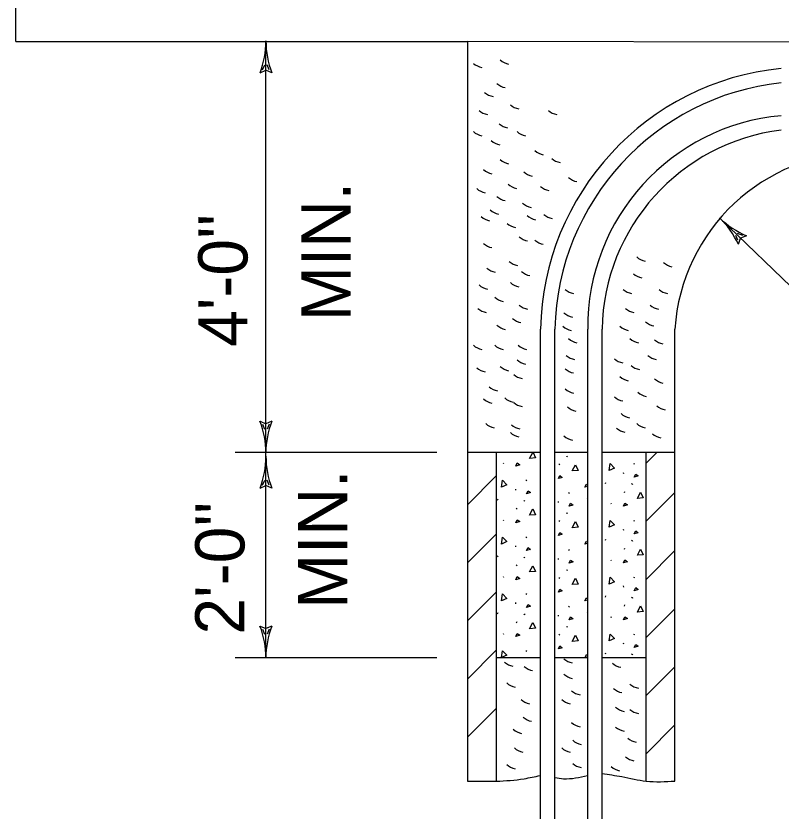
# Model space of a CAD drawing. Extents: x 1000 to 1157, y 1000 to 1095.
# Drawn here: x 1021.469 to 1023.333, y 1015.294 to 1017.229 of the extents above; entities that cross this region are included whole.
import ezdxf

# ---------------------------------------------------------------- set-up
doc = ezdxf.new("R2010")
doc.units = 0
for name, color, linetype in [('Level 1', 7, 'Continuous'), ('Level 16', 7, 'Continuous'), ('Level 63', 7, 'Continuous')]:
    doc.layers.add(name, color=color, linetype=linetype)

msp = doc.modelspace()

# ---------------------------------------------------------------- linework, layer by layer
at = {"layer": 'Level 1'}
for p, q in [((1021.4692, 1017.167), (1021.4692, 1017.5898)), ((1021.4692, 1017.167), (1022.5692, 1017.167)), ((1022.0781, 1015.667), (1022.0781, 1017.167)), ((1029.4024, 1017.1562), (1022.5692, 1017.167)), ((1022.5692, 1017.167), (1022.5692, 1015.367)), ((1023.4488, 1016.4817), (1023.184, 1016.7367)), ((1022.7467, 1010.942), (1022.7467, 1016.467)), ((1022.7817, 1010.942), (1022.7817, 1016.467)), ((1022.8617, 1010.942), (1022.8617, 1016.467)), ((1022.8967, 1010.942), (1022.8967, 1016.467)), ((1023.0742, 1015.367), (1023.0742, 1016.467)), ((1022.4942, 1016.167), (1022.0031, 1016.167)), ((1022.7467, 1016.167), (1022.5692, 1016.167)), ((1022.6392, 1016.167), (1022.6392, 1015.367)), ((1022.8617, 1016.167), (1022.7817, 1016.167)), ((1023.0742, 1016.167), (1022.8967, 1016.167)), ((1023.0042, 1015.367), (1023.0042, 1016.167)), ((1022.4942, 1015.667), (1022.0031, 1015.667)), ((1022.7467, 1015.6672), (1022.6392, 1015.6672)), ((1022.8617, 1015.6672), (1022.7817, 1015.6672)), ((1023.0042, 1015.6672), (1022.8967, 1015.6672))]:
    msp.add_line(p, q, dxfattribs=at)
for points in [[(1023.0042, 1016.141), (1023.0302, 1016.167)], [(1022.5692, 1016.0397), (1022.6392, 1016.1097)], [(1023.0042, 1015.9996), (1023.0742, 1016.0696)], [(1022.5692, 1015.8982), (1022.6392, 1015.9683)], [(1023.0042, 1015.8581), (1023.0742, 1015.9281)], [(1022.5692, 1015.7568), (1022.6392, 1015.8268)], [(1023.0042, 1015.7167), (1023.0742, 1015.7867)], [(1022.5692, 1015.6153), (1022.6392, 1015.6854)], [(1023.0042, 1015.5752), (1023.0742, 1015.6452)], [(1022.5692, 1015.4739), (1022.6392, 1015.5439)], [(1023.0042, 1015.4338), (1023.0742, 1015.5038)]]:
    msp.add_lwpolyline(points, dxfattribs=at)
for centre, radius, start, end in [((1022.6124, 1017.1461), 0.0432, 228.1178, 258.7146), ((1022.6777, 1017.1543), 0.0432, 228.1178, 258.7146), ((1023.3976, 1016.4537), 0.651, 95.7114, 178.824), ((1022.6695, 1017.0971), 0.0432, 228.1178, 258.7146), ((1023.399, 1016.4526), 0.6175, 96.1535, 178.6575), ((1022.6396, 1017.0753), 0.0432, 228.1178, 258.7146), ((1022.626, 1017.0317), 0.0432, 228.1178, 258.7146), ((1022.7022, 1017.0454), 0.0432, 228.1178, 258.7146), ((1022.7948, 1017.0317), 0.0432, 228.1178, 258.7146), ((1023.3795, 1016.4708), 0.5178, 95.1708, 180.4161), ((1022.675, 1016.9991), 0.0432, 228.1178, 258.7146), ((1022.6124, 1016.98), 0.0432, 228.1178, 258.7146), ((1022.7186, 1016.98), 0.0432, 228.1178, 258.7146), ((1023.3941, 1016.4577), 0.4975, 97.0807, 178.9302), ((1022.6559, 1016.9582), 0.0432, 228.1178, 258.7146), ((1022.7621, 1016.9337), 0.0432, 228.1178, 258.7146), ((1022.6777, 1016.9119), 0.0432, 228.1178, 258.7146), ((1022.803, 1016.9147), 0.0432, 228.1178, 258.7146), ((1023.5318, 1016.438), 0.4585, 89.8732, 176.3646), ((1022.6369, 1016.8874), 0.0432, 228.1178, 258.7146), ((1022.7349, 1016.882), 0.0432, 228.1178, 258.7146), ((1022.8438, 1016.8684), 0.0432, 228.1178, 258.7146), ((1022.6205, 1016.8411), 0.0432, 228.1178, 258.7146), ((1022.6968, 1016.852), 0.0432, 228.1178, 258.7146), ((1022.7757, 1016.8466), 0.0432, 228.1178, 258.7146), ((1022.6695, 1016.8221), 0.0432, 228.1178, 258.7146), ((1022.7322, 1016.8057), 0.0432, 228.1178, 258.7146), ((1022.6532, 1016.7894), 0.0432, 228.1178, 258.7146), ((1022.7431, 1016.7758), 0.0432, 228.1178, 258.7146), ((1022.7839, 1016.7785), 0.0432, 228.1178, 258.7146), ((1022.6314, 1016.7731), 0.0432, 228.1178, 258.7146), ((1022.6941, 1016.7567), 0.0432, 228.1178, 258.7146), ((1022.724, 1016.724), 0.0432, 228.1178, 258.7146), ((1022.6369, 1016.7077), 0.0432, 228.1178, 258.7146), ((1022.7621, 1016.7159), 0.0432, 228.1178, 258.7146), ((1022.6995, 1016.6641), 0.0432, 228.1178, 258.7146), ((1023.0099, 1016.675), 0.0432, 228.1178, 258.7146), ((1023.0753, 1016.6614), 0.0432, 228.1178, 258.7146), ((1022.645, 1016.6478), 0.0432, 228.1178, 258.7146), ((1022.7295, 1016.6396), 0.0432, 228.1178, 258.7146), ((1023.0018, 1016.6342), 0.0432, 228.1178, 258.7146), ((1022.626, 1016.6069), 0.0432, 228.1178, 258.7146), ((1022.7022, 1016.6124), 0.0432, 228.1178, 258.7146), ((1022.8357, 1016.596), 0.0432, 228.1178, 258.7146), ((1022.9773, 1016.596), 0.0432, 228.1178, 258.7146), ((1023.0644, 1016.596), 0.0432, 228.1178, 258.7146), ((1022.6641, 1016.577), 0.0432, 228.1178, 258.7146), ((1022.6233, 1016.5498), 0.0432, 228.1178, 258.7146), ((1022.724, 1016.5579), 0.0432, 228.1178, 258.7146), ((1022.9827, 1016.5498), 0.0432, 228.1178, 258.7146), ((1023.0426, 1016.5579), 0.0432, 228.1178, 258.7146), ((1022.7077, 1016.5252), 0.0432, 228.1178, 258.7146), ((1022.8329, 1016.5389), 0.0432, 228.1178, 258.7146), ((1022.6695, 1016.5089), 0.0432, 228.1178, 258.7146), ((1022.8302, 1016.5062), 0.0432, 228.1178, 258.7146), ((1022.9691, 1016.5062), 0.0432, 228.1178, 258.7146), ((1023.0317, 1016.5171), 0.0432, 228.1178, 258.7146), ((1022.8438, 1016.4762), 0.0432, 228.1178, 258.7146), ((1022.9936, 1016.4762), 0.0432, 228.1178, 258.7146), ((1023.0535, 1016.4735), 0.0432, 228.1178, 258.7146), ((1022.6124, 1016.4599), 0.0432, 228.1178, 258.7146), ((1022.6641, 1016.4599), 0.0432, 228.1178, 258.7146), ((1022.7213, 1016.4599), 0.0432, 228.1178, 258.7146), ((1022.8384, 1016.4354), 0.0432, 228.1178, 258.7146), ((1022.9555, 1016.4272), 0.0432, 228.1178, 258.7146), ((1023.0372, 1016.4354), 0.0432, 228.1178, 258.7146), ((1022.6777, 1016.4082), 0.0432, 228.1178, 258.7146), ((1022.7186, 1016.4245), 0.0432, 228.1178, 258.7146), ((1022.9963, 1016.4109), 0.0432, 228.1178, 258.7146), ((1022.6205, 1016.4054), 0.0432, 228.1178, 258.7146), ((1022.7104, 1016.3891), 0.0432, 228.1178, 258.7146), ((1022.8357, 1016.4027), 0.0432, 228.1178, 258.7146), ((1022.9691, 1016.3836), 0.0432, 228.1178, 258.7146), ((1023.0535, 1016.3782), 0.0432, 228.1178, 258.7146), ((1022.6505, 1016.3591), 0.0432, 228.1178, 258.7146), ((1022.8357, 1016.3537), 0.0432, 228.1178, 258.7146), ((1022.6886, 1016.3319), 0.0432, 228.1178, 258.7146), ((1022.9555, 1016.3346), 0.0432, 228.1178, 258.7146), ((1023.0127, 1016.3455), 0.0432, 228.1178, 258.7146), ((1022.6369, 1016.3292), 0.0432, 228.1178, 258.7146), ((1022.7104, 1016.321), 0.0432, 228.1178, 258.7146), ((1023.0589, 1016.3128), 0.0432, 228.1178, 258.7146), ((1022.8411, 1016.3101), 0.0432, 228.1178, 258.7146), ((1022.9718, 1016.2938), 0.0432, 228.1178, 258.7146), ((1022.6423, 1016.2693), 0.0432, 228.1178, 258.7146), ((1022.7049, 1016.2666), 0.0432, 228.1178, 258.7146), ((1022.9609, 1016.2584), 0.0432, 228.1178, 258.7146), ((1023.0099, 1016.2693), 0.0432, 228.1178, 258.7146), ((1022.7022, 1016.2475), 0.0432, 228.1178, 258.7146), ((1022.8329, 1016.2393), 0.0432, 228.1178, 258.7146), ((1023.0481, 1016.2448), 0.0432, 228.1178, 258.7146), ((1022.8327, 1015.6971), 0.0432, 228.1178, 258.7146), ((1022.688, 1015.689), 0.0432, 228.1178, 258.7146), ((1022.7362, 1015.6783), 0.0432, 228.1178, 258.7146), ((1022.9507, 1015.6864), 0.0432, 228.1178, 258.7146), ((1022.8327, 1015.6595), 0.0432, 228.1178, 258.7146), ((1022.6933, 1015.6381), 0.0432, 228.1178, 258.7146), ((1022.9936, 1015.6354), 0.0432, 228.1178, 258.7146), ((1022.8515, 1015.6193), 0.0432, 228.1178, 258.7146), ((1022.9534, 1015.6247), 0.0432, 228.1178, 258.7146), ((1022.7282, 1015.5979), 0.0432, 228.1178, 258.7146), ((1022.8274, 1015.5979), 0.0432, 228.1178, 258.7146), ((1022.9587, 1015.5791), 0.0432, 228.1178, 258.7146), ((1022.9936, 1015.5738), 0.0432, 228.1178, 258.7146), ((1022.7335, 1015.555), 0.0432, 228.1178, 258.7146), ((1022.8515, 1015.5416), 0.0432, 228.1178, 258.7146), ((1022.7094, 1015.5255), 0.0432, 228.1178, 258.7146), ((1022.9587, 1015.5309), 0.0432, 228.1178, 258.7146), ((1022.8542, 1015.4987), 0.0432, 228.1178, 258.7146), ((1022.9882, 1015.5041), 0.0432, 228.1178, 258.7146), ((1022.7121, 1015.4799), 0.0432, 228.1178, 258.7146), ((1022.8274, 1015.4799), 0.0432, 228.1178, 258.7146), ((1022.6933, 1015.4397), 0.0432, 228.1178, 258.7146), ((1022.8542, 1015.4424), 0.0432, 228.1178, 258.7146), ((1022.9829, 1015.4585), 0.0432, 228.1178, 258.7146), ((1022.948, 1015.4344), 0.0432, 228.1178, 258.7146)]:
    msp.add_arc(centre, radius, start, end, dxfattribs=at)
for points in [[(1022.5692, 1015.367), (1022.6392, 1015.367), (1022.7068, 1015.3729), (1022.7464, 1015.3808)], [(1022.7818, 1015.3757), (1022.8031, 1015.3729), (1022.8615, 1015.3811)], [(1022.8967, 1015.3852), (1022.945, 1015.378), (1023.0042, 1015.367), (1023.0742, 1015.367)]]:
    msp.add_spline(points, degree=3, dxfattribs=at)
at = {"layer": 'Level 16'}
for p, q in [((1022.0637, 1017.0912), (1022.0782, 1017.0972)), ((1022.0699, 1017.0983), (1022.0751, 1017.1104)), ((1022.0925, 1017.0912), (1022.0781, 1017.0972)), ((1022.0863, 1017.0983), (1022.0812, 1017.1104)), ((1023.2278, 1016.6832), (1023.2227, 1016.6952)), ((1023.2392, 1016.695), (1023.2269, 1016.6997)), ((1023.2287, 1016.6738), (1023.2343, 1016.6883)), ((1023.2486, 1016.6945), (1023.2343, 1016.6882)), ((1022.0637, 1016.2428), (1022.0781, 1016.2369)), ((1022.0924, 1016.2428), (1022.078, 1016.2369)), ((1022.0698, 1016.2357), (1022.075, 1016.2237)), ((1022.0862, 1016.2357), (1022.0812, 1016.2237)), ((1022.0637, 1016.0804), (1022.0782, 1016.0864)), ((1022.0699, 1016.0876), (1022.0751, 1016.0997)), ((1022.0925, 1016.0804), (1022.0781, 1016.0864)), ((1022.0863, 1016.0876), (1022.0812, 1016.0997)), ((1022.0637, 1015.7442), (1022.0781, 1015.7382)), ((1022.0698, 1015.7371), (1022.075, 1015.725)), ((1022.0924, 1015.7442), (1022.078, 1015.7382)), ((1022.0862, 1015.7371), (1022.0812, 1015.725))]:
    msp.add_line(p, q, dxfattribs=at)
for centre, start, end in [((1021.8644, 1017.1683), 338.7899, 0.0131), ((1022.2919, 1017.1683), 179.9869, 201.2101), ((1023.3314, 1016.8916), 226.067, 247.2902), ((1023.0348, 1016.5837), 24.8699, 46.0932), ((1021.8643, 1016.1657), 359.9869, 21.2101), ((1022.2918, 1016.1657), 158.7899, 180.0131), ((1021.8644, 1016.1576), 338.7899, 0.0131), ((1022.2919, 1016.1576), 179.9869, 201.2101), ((1021.8643, 1015.6671), 359.9869, 21.2101), ((1022.2918, 1015.6671), 158.7899, 180.0131)]:
    msp.add_arc(centre, 0.2138, start, end, dxfattribs=at)
at = {"layer": 'Level 63'}
for p, q in [((1022.8099, 1016.1588), (1022.8111, 1016.157)), ((1022.8111, 1016.1581), (1022.8122, 1016.1563)), ((1022.6555, 1016.1416), (1022.6567, 1016.1398)), ((1022.7924, 1016.1368), (1022.7936, 1016.1395)), ((1022.9747, 1016.1381), (1022.9759, 1016.1407)), ((1022.9482, 1016.1185), (1022.9486, 1016.1158)), ((1022.7123, 1016.0975), (1022.7136, 1016.1002)), ((1022.9048, 1016.0917), (1022.906, 1016.0942)), ((1022.9685, 1016.0917), (1022.9697, 1016.0898)), ((1022.9697, 1016.0909), (1022.9708, 1016.0892)), ((1022.6859, 1016.0779), (1022.6862, 1016.0752)), ((1022.8161, 1016.067), (1022.8173, 1016.0697)), ((1022.951, 1016.0697), (1022.9522, 1016.0723)), ((1022.6425, 1016.051), (1022.6437, 1016.0537)), ((1022.7062, 1016.051), (1022.7073, 1016.0492)), ((1022.7073, 1016.0503), (1022.7085, 1016.0486)), ((1022.7897, 1016.0474), (1022.79, 1016.0448)), ((1022.8611, 1016.0548), (1022.8617, 1016.0561)), ((1022.6887, 1016.0291), (1022.6898, 1016.0317)), ((1022.9178, 1016.0439), (1022.9191, 1016.0422)), ((1022.8099, 1016.0205), (1022.8111, 1016.0187)), ((1022.8111, 1016.0198), (1022.8122, 1016.0181)), ((1022.6555, 1016.0033), (1022.6567, 1016.0016)), ((1022.7924, 1015.9986), (1022.7936, 1016.0012)), ((1022.9747, 1015.9998), (1022.9759, 1016.0025)), ((1022.9482, 1015.9802), (1022.9486, 1015.9776)), ((1022.7123, 1015.9592), (1022.7136, 1015.9619)), ((1022.9048, 1015.9533), (1022.906, 1015.956)), ((1022.9685, 1015.9533), (1022.9697, 1015.9516)), ((1022.9697, 1015.9527), (1022.9708, 1015.9509)), ((1022.6859, 1015.9397), (1022.6862, 1015.937)), ((1022.8161, 1015.9287), (1022.8173, 1015.9314)), ((1022.951, 1015.9314), (1022.9522, 1015.9341)), ((1022.6425, 1015.9127), (1022.6437, 1015.9154)), ((1022.7062, 1015.9127), (1022.7073, 1015.911)), ((1022.7073, 1015.9121), (1022.7085, 1015.9103)), ((1022.8611, 1015.9166), (1022.8617, 1015.9178)), ((1022.6887, 1015.8908), (1022.6898, 1015.8935)), ((1022.7897, 1015.9092), (1022.79, 1015.9065)), ((1022.9178, 1015.9057), (1022.9191, 1015.9039)), ((1022.8099, 1015.8822), (1022.8111, 1015.8805)), ((1022.8111, 1015.8816), (1022.8122, 1015.8798)), ((1022.6555, 1015.8651), (1022.6567, 1015.8632)), ((1022.7924, 1015.8603), (1022.7936, 1015.863)), ((1022.9747, 1015.8616), (1022.9759, 1015.8642)), ((1022.9482, 1015.842), (1022.9486, 1015.8393)), ((1022.7123, 1015.8209), (1022.7136, 1015.8236)), ((1022.9048, 1015.8151), (1022.906, 1015.8177)), ((1022.9685, 1015.8151), (1022.9697, 1015.8133)), ((1022.9697, 1015.8144), (1022.9708, 1015.8127)), ((1022.6859, 1015.8014), (1022.6862, 1015.7987)), ((1022.951, 1015.7932), (1022.9522, 1015.7958)), ((1022.6425, 1015.7745), (1022.6437, 1015.7772)), ((1022.8161, 1015.7904), (1022.8173, 1015.7931)), ((1022.8611, 1015.7783), (1022.8617, 1015.7796)), ((1022.7062, 1015.7745), (1022.7073, 1015.7727)), ((1022.7073, 1015.7738), (1022.7085, 1015.772)), ((1022.7897, 1015.7709), (1022.79, 1015.7682)), ((1022.9178, 1015.7674), (1022.9191, 1015.7656)), ((1022.6887, 1015.7525), (1022.6898, 1015.7552)), ((1022.8099, 1015.744), (1022.8111, 1015.7422)), ((1022.8111, 1015.7433), (1022.8122, 1015.7415)), ((1022.6555, 1015.7267), (1022.6567, 1015.725)), ((1022.7924, 1015.722), (1022.7936, 1015.7247)), ((1022.9747, 1015.7233), (1022.9759, 1015.7259)), ((1022.9482, 1015.7038), (1022.9486, 1015.7011)), ((1022.7123, 1015.6827), (1022.7136, 1015.6853)), ((1022.9048, 1015.6768), (1022.906, 1015.6795)), ((1022.9685, 1015.6768), (1022.9697, 1015.675)), ((1022.9697, 1015.6762), (1022.9708, 1015.6743))]:
    msp.add_line(p, q, dxfattribs=at)
for points in [[(1022.7203, 1016.1526), (1022.728, 1016.167)], [(1022.7287, 1016.167), (1022.7346, 1016.1537), (1022.7207, 1016.1526)], [(1022.6866, 1016.1339), (1022.6902, 1016.1413), (1022.6961, 1016.1368), (1022.6866, 1016.1339)], [(1022.8241, 1016.1221), (1022.8321, 1016.1372), (1022.8383, 1016.1232), (1022.8244, 1016.1221)], [(1022.9139, 1016.1229), (1022.9162, 1016.1398), (1022.9268, 1016.1288), (1022.9142, 1016.123)], [(1022.7903, 1016.1034), (1022.7939, 1016.1108), (1022.7998, 1016.1063), (1022.7903, 1016.1034)], [(1022.9753, 1016.107), (1022.9788, 1016.1144), (1022.9847, 1016.11), (1022.9753, 1016.107)], [(1022.6516, 1016.0823), (1022.6539, 1016.0992), (1022.6645, 1016.0883), (1022.6518, 1016.0824)], [(1022.8552, 1016.0822), (1022.8588, 1016.0897), (1022.8617, 1016.0875)], [(1022.713, 1016.0664), (1022.7165, 1016.0738), (1022.7224, 1016.0693), (1022.713, 1016.0664)], [(1022.8617, 1016.0842), (1022.8552, 1016.0822)], [(1022.9827, 1016.0549), (1022.9907, 1016.07), (1022.9969, 1016.0561), (1022.983, 1016.0549)], [(1022.7203, 1016.0142), (1022.7283, 1016.0294), (1022.7346, 1016.0155), (1022.7207, 1016.0142)], [(1022.8167, 1016.0359), (1022.8202, 1016.0433), (1022.8262, 1016.0388), (1022.8167, 1016.0359)], [(1022.9489, 1016.0362), (1022.9525, 1016.0437), (1022.9584, 1016.0392), (1022.9489, 1016.0362)], [(1022.6866, 1015.9957), (1022.6902, 1016.003), (1022.6961, 1015.9986), (1022.6866, 1015.9957)], [(1022.8241, 1015.9837), (1022.8321, 1015.9989), (1022.8383, 1015.985), (1022.8244, 1015.9837)], [(1022.9139, 1015.9847), (1022.9162, 1016.0016), (1022.9268, 1015.9906), (1022.9142, 1015.9847)], [(1022.7903, 1015.9652), (1022.7939, 1015.9725), (1022.7998, 1015.9681), (1022.7903, 1015.9652)], [(1022.9753, 1015.9688), (1022.9788, 1015.9762), (1022.9847, 1015.9717), (1022.9753, 1015.9688)], [(1022.6516, 1015.944), (1022.6539, 1015.9609), (1022.6645, 1015.95), (1022.6518, 1015.9441)], [(1022.8552, 1015.944), (1022.8588, 1015.9513), (1022.8617, 1015.9493)], [(1022.713, 1015.9282), (1022.7165, 1015.9356), (1022.7224, 1015.9311), (1022.713, 1015.9282)], [(1022.8617, 1015.946), (1022.8552, 1015.944)], [(1022.9827, 1015.9166), (1022.9907, 1015.9317), (1022.9969, 1015.9178), (1022.983, 1015.9166)], [(1022.8167, 1015.8977), (1022.8202, 1015.9051), (1022.8262, 1015.9006), (1022.8167, 1015.8977)], [(1022.9489, 1015.898), (1022.9525, 1015.9053), (1022.9584, 1015.9009), (1022.9489, 1015.898)], [(1022.7203, 1015.876), (1022.7283, 1015.8911), (1022.7346, 1015.8772), (1022.7207, 1015.876)], [(1022.6866, 1015.8573), (1022.6902, 1015.8647), (1022.6961, 1015.8603), (1022.6866, 1015.8573)], [(1022.8241, 1015.8455), (1022.8321, 1015.8606), (1022.8383, 1015.8467), (1022.8244, 1015.8455)], [(1022.9139, 1015.8463), (1022.9162, 1015.8632), (1022.9268, 1015.8523), (1022.9142, 1015.8464)], [(1022.7903, 1015.8268), (1022.7939, 1015.8342), (1022.7998, 1015.8298), (1022.7903, 1015.8268)], [(1022.9753, 1015.8305), (1022.9788, 1015.8379), (1022.9847, 1015.8334), (1022.9753, 1015.8305)], [(1022.6516, 1015.8057), (1022.6539, 1015.8227), (1022.6645, 1015.8117), (1022.6518, 1015.8058)], [(1022.713, 1015.7898), (1022.7165, 1015.7972), (1022.7224, 1015.7928), (1022.713, 1015.7898)], [(1022.8552, 1015.8057), (1022.8588, 1015.8131), (1022.8617, 1015.811)], [(1022.8617, 1015.8077), (1022.8552, 1015.8057)], [(1022.9827, 1015.7783), (1022.9907, 1015.7934), (1022.9969, 1015.7795), (1022.983, 1015.7783)], [(1022.8167, 1015.7593), (1022.8202, 1015.7668), (1022.8262, 1015.7623), (1022.8167, 1015.7593)], [(1022.9489, 1015.7597), (1022.9525, 1015.7671), (1022.9584, 1015.7627), (1022.9489, 1015.7597)], [(1022.7203, 1015.7378), (1022.7283, 1015.7528), (1022.7346, 1015.7389), (1022.7207, 1015.7378)], [(1022.6866, 1015.7191), (1022.6902, 1015.7265), (1022.6961, 1015.7221), (1022.6866, 1015.7191)], [(1022.8241, 1015.7072), (1022.8321, 1015.7223), (1022.8383, 1015.7084), (1022.8244, 1015.7072)], [(1022.9139, 1015.7081), (1022.9162, 1015.725), (1022.9268, 1015.7141), (1022.9142, 1015.7082)], [(1022.9753, 1015.6922), (1022.9788, 1015.6996), (1022.9847, 1015.6952), (1022.9753, 1015.6922)], [(1022.6516, 1015.6675), (1022.6539, 1015.6844), (1022.6645, 1015.6734), (1022.6518, 1015.6676)], [(1022.7903, 1015.6886), (1022.7939, 1015.696), (1022.7998, 1015.6916), (1022.7903, 1015.6886)], [(1022.8552, 1015.6674), (1022.8588, 1015.6748), (1022.8617, 1015.6727)], [(1022.8617, 1015.6694), (1022.8552, 1015.6674)]]:
    msp.add_lwpolyline(points, dxfattribs=at)

# ---------------------------------------------------------------- texts
at = {"layer": 'Level 1'}
for s, p in [('MIN.', (1022.2842, 1016.4867)), ("4'-0''", (1022.0332, 1016.4239)), ('MIN.', (1022.276, 1015.7862)), ("2'-0''", (1022.0259, 1015.7237))]:
    msp.add_text(s, height=0.12, rotation=90, dxfattribs=at).set_placement(p)

doc.saveas('drawing.dxf')
